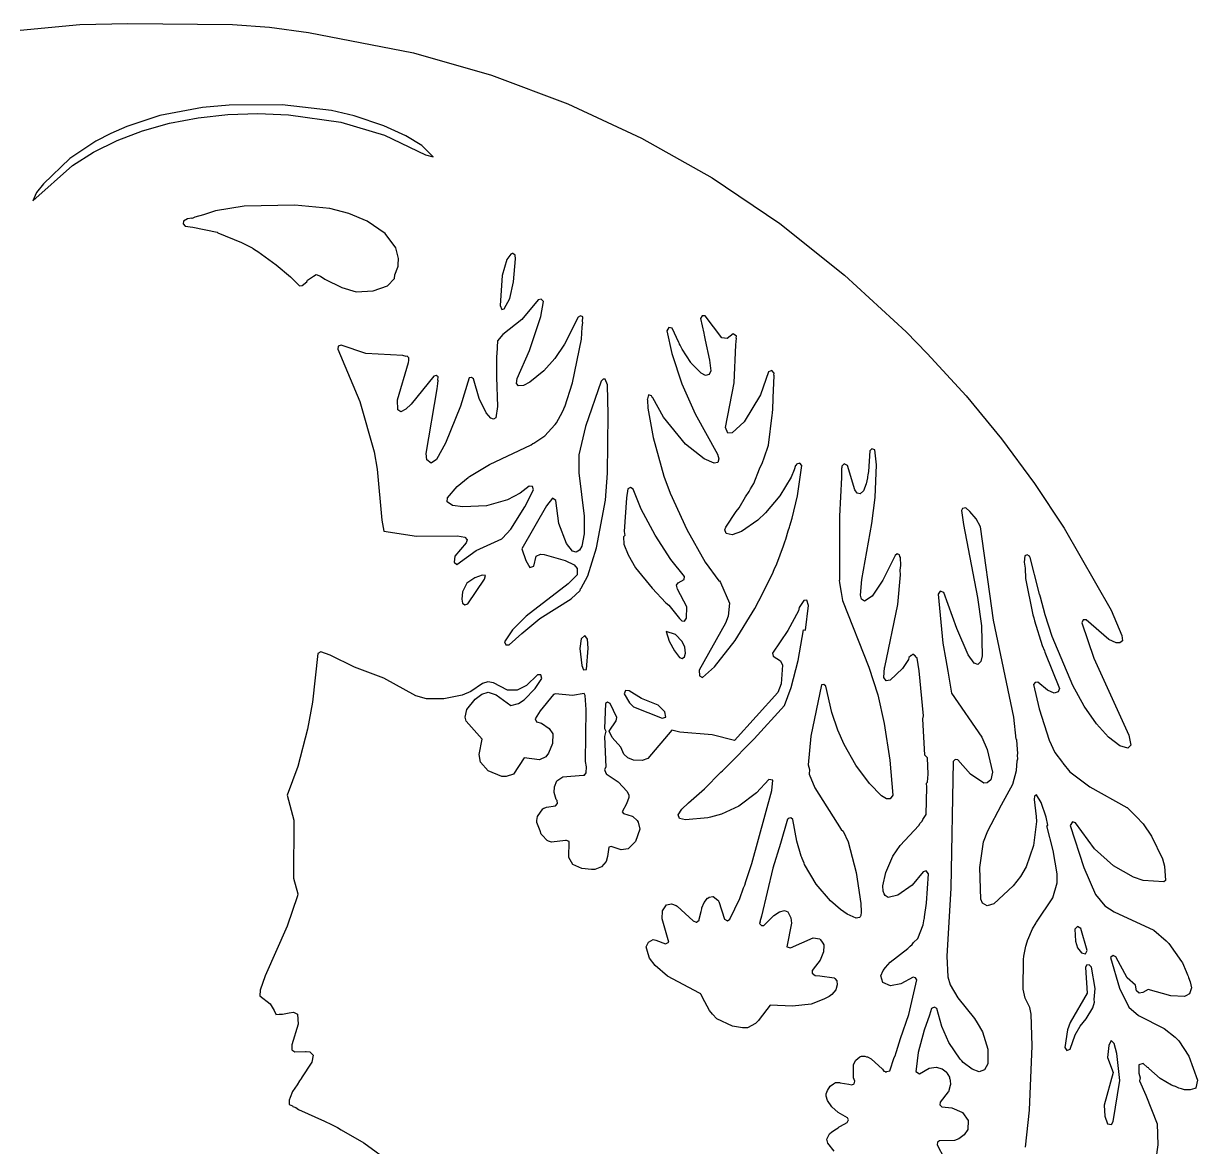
# Model space of a CAD drawing. Header units: millimetres. Extents: x 16 to 283, y 12 to 292.
# Drawn here: x 132.9 to 283.2, y 148.2 to 292 of the extents above; entities that cross this region are included whole.
import ezdxf

# ---------------------------------------------------------------- set-up
doc = ezdxf.new("R2010")
doc.units = ezdxf.units.MM
doc.layers.add('CUT', color=7, linetype='CONTINUOUS')

msp = doc.modelspace()

# ---------------------------------------------------------------- linework, layer by layer
at = {"layer": 'CUT'}
for points in [[(132.5117, 291.1454), (140.1423, 291.8363), (146.2794, 291.9868), (159.6946, 291.8668), (164.4214, 291.506), (169.4225, 290.8434), (182.8383, 288.225), (192.848, 285.348), (202.617, 281.7122), (212.0546, 277.3101), (221.1023, 272.1986), (229.763, 266.3549), (238.0304, 259.7726), (245.9072, 252.4986), (248.6232, 249.7229), (253.6068, 244.289), (258.145, 238.7894), (262.3538, 233.078), (266.141, 227.3676), (272.1622, 216.829), (273.5505, 213.6243), (273.6102, 212.9056), (273.2913, 212.6864), (272.8125, 212.6739), (271.8722, 213.0984), (268.9615, 215.6225), (268.5605, 215.6018), (268.3909, 215.2379), (269.9455, 210.6963), (274.4077, 200.8448), (274.6693, 199.5441), (274.3051, 199.1621), (273.2738, 199.4897), (271.821, 200.5769), (270.2902, 202.2823), (268.7195, 204.5594), (267.2568, 207.2161), (264.5948, 213.477), (263.7102, 216.2315), (263.1053, 218.5115), (263.0219, 218.8256), (263.0098, 218.8713), (262.8656, 219.4147), (261.8147, 223.589), (261.7408, 223.6543), (261.7101, 223.77), (261.4118, 223.9266), (261.1029, 223.7919), (261.0432, 223.0132), (261.152, 222.2226), (261.1952, 220.902), (262.1506, 216.2503), (262.2746, 215.8588), (262.3555, 215.4897), (263.319, 212.3314), (263.6106, 211.6406), (263.6677, 211.4606), (265.572, 206.8253), (265.3776, 206.3799), (264.8565, 206.2156), (264.0093, 206.5963), (262.7863, 207.6092), (262.4541, 207.6078), (262.2439, 207.3505), (262.9298, 204.2197), (264.2183, 200.1826), (264.9652, 198.6091), (265.9218, 197.3601), (265.9395, 197.3285), (265.9944, 197.2653), (266.8567, 196.1393), (269.4188, 194.2191), (274.1692, 191.5882), (274.2172, 191.557), (275.3715, 190.4442), (276.2829, 189.4817), (277.3476, 187.9113), (278.7307, 184.9958), (278.9907, 184.0837), (279.1079, 182.2265), (278.8875, 182.0535), (276.2726, 182.2182), (275.0149, 182.6515), (272.4675, 184.0901), (270.0263, 186.2801), (267.6068, 189.6238), (267.1988, 189.7627), (266.921, 189.2894), (268.6863, 183.8916), (270.1541, 180.4194), (271.3644, 178.9906), (272.5389, 178.2065), (277.6172, 175.8471), (279.2027, 174.5099), (279.5622, 174.1597), (281.1878, 171.8567), (281.2981, 171.6783), (281.7768, 170.5783), (281.9449, 170.1523), (282.0214, 169.9583), (282.0837, 169.8005), (282.3001, 169.2517), (282.4683, 168.4725), (282.1917, 167.6991), (281.7403, 167.4459), (281.5468, 167.3798), (279.7948, 167.4617), (276.906, 168.2855), (276.2251, 167.8757), (275.7348, 167.8122), (275.417, 168.0855), (275.2783, 168.8077), (274.1941, 169.755), (272.7525, 172.468), (272.4077, 172.6078), (272.0874, 172.3588), (273.2204, 168.4289), (274.417, 165.9866), (275.6671, 164.9545), (278.9308, 163.2582), (280.3779, 162.1831), (280.8081, 161.6901), (282.1304, 159.7359), (283.2213, 156.656), (283.0246, 155.6557), (283.0209, 155.6534), (283.0159, 155.6503), (283.0081, 155.6454), (282.8923, 155.5732), (282.2909, 155.4259), (282.2132, 155.4269), (282.1522, 155.4276), (282.0612, 155.4287), (281.5626, 155.4348), (281.1702, 155.5268), (280.8332, 155.6437), (280.3895, 155.8323), (280.291, 155.8742), (280.231, 155.8997), (279.9095, 156.0363), (278.4365, 156.8713), (276.9897, 158.1375), (276.9511, 158.2533), (276.815, 158.2905), (276.2423, 158.7917), (275.7074, 158.6389), (275.7158, 157.5491), (275.8636, 156.9542), (275.8106, 156.5726), (276.6215, 154.7191), (278.0529, 151.0498), (278.1514, 148.382), (277.8751, 146.5586)], [(236.7227, 147.5572), (235.898, 148.5743), (235.7766, 149.1217), (236.0929, 149.7725), (236.4021, 150.0526), (236.9857, 150.4297), (237.21, 150.5746), (237.3644, 150.6744), (237.5082, 150.7673), (238.385, 151.222), (238.5568, 151.5817), (238.4192, 151.8445), (237.2025, 152.5178), (236.3881, 153.2639), (235.8461, 154.043), (235.6842, 154.6046), (235.6781, 154.7089), (235.6755, 154.7519), (235.6742, 154.7745), (235.6664, 154.9061), (235.8606, 155.3519), (236.2084, 155.8776), (236.6216, 156.1942), (236.8944, 156.3504), (237.2675, 156.341), (237.3489, 156.3389), (237.3683, 156.3385), (237.4868, 156.3355), (238.596, 156.1605), (238.9459, 156.0657), (239.2554, 156.1929), (239.3519, 156.5133), (239.1971, 156.9582), (239.1698, 158.6492), (239.4764, 159.2202), (240.0044, 159.6661), (240.0543, 159.6791), (240.058, 159.68), (240.0792, 159.6855), (240.2069, 159.7186), (240.6027, 159.7376), (240.6225, 159.7317), (240.8605, 159.6614), (240.9423, 159.6373), (240.9713, 159.6287), (241.4533, 159.3702), (242.8841, 158.0875), (243.0737, 157.8263), (243.2346, 157.7733), (243.3181, 157.6984), (243.3881, 157.7227), (243.4163, 157.7134), (243.4634, 157.7488), (243.8168, 157.8714), (244.3915, 159.5648), (244.5484, 159.8783), (244.5987, 160.0631), (244.7034, 160.3128), (245.2111, 161.9801), (246.2551, 165.0568), (247.2873, 169.4889), (247.1312, 169.7804), (246.8074, 169.8469), (245.2325, 168.978), (243.9205, 168.729), (242.9266, 169.1721), (242.6832, 170.0034), (242.9839, 170.6893), (243.2631, 171.0776), (243.867, 171.7738), (246.1278, 173.5223), (246.4244, 173.8262), (246.6751, 174.017), (246.8709, 174.2837), (247.394, 174.8196), (248.1101, 176.5323), (248.2313, 177.3341), (248.2589, 177.4184), (248.2664, 177.5663), (248.5315, 179.3194), (248.7855, 183.1028), (248.4969, 183.4639), (248.1132, 183.355), (246.6902, 181.6277), (244.8537, 180.3565), (243.6155, 180.0496), (243.2492, 180.287), (243.1089, 180.5011), (242.9805, 180.852), (242.9523, 181.5574), (243.3149, 183.2469), (244.1998, 185.357), (245.1638, 186.6966), (247.5316, 189.2747), (247.7272, 189.5667), (247.9674, 189.8138), (248.0562, 190.0579), (248.4775, 190.6868), (248.5602, 194.167), (248.5303, 194.6786), (248.6497, 194.808), (248.7397, 195.8585), (248.6497, 197.9293), (248.3193, 198.2872), (248.0468, 202.9503), (248.1395, 203.3315), (247.5993, 209.0638), (247.3292, 210.6844), (247.1308, 210.8828), (247.1212, 210.9608), (246.9316, 211.082), (246.789, 211.2246), (246.5893, 211.0583), (246.5319, 211.0405), (246.4913, 210.9766), (246.2487, 210.7745), (246.2175, 210.5454), (245.4714, 209.3703), (243.8552, 207.8766), (243.345, 207.8211), (243.0692, 208.234), (243.1612, 209.4986), (243.1699, 209.5631), (244.8714, 217.5939), (245.1989, 221.3809), (245.1733, 221.9683), (245.2275, 222.5828), (245.182, 223.6136), (245.0975, 223.7079), (245.0868, 223.9542), (244.7704, 224.0523), (244.4929, 223.8714), (242.9485, 220.6928), (241.5844, 218.6308), (240.5894, 218.0089), (240.1943, 218.2486), (240.073, 218.7653), (240.2478, 220.7906), (241.5387, 227.968), (241.9577, 231.2867), (242.1375, 235.4586), (241.8934, 237.3981), (241.545, 237.5004), (241.2506, 237.2355), (241.0814, 234.5954), (241.0553, 234.4071), (241.0262, 234.1972), (240.989, 233.9289), (240.9693, 233.7873), (240.813, 233.036), (240.4504, 232.1175), (240.019, 231.7499), (239.6649, 231.8301), (239.3563, 232.2578), (238.3966, 235.3976), (237.9959, 235.5706), (237.6956, 235.3005), (237.6846, 235.0668), (237.6365, 235.0161), (237.6271, 233.8426), (237.3947, 228.8949), (237.3941, 220.6783), (237.3616, 220.6506), (237.3941, 220.4059), (237.3941, 220.3478), (237.4291, 220.1425), (237.5365, 219.3335), (237.6019, 219.1274), (237.7782, 218.0923), (241.1313, 209.562), (242.2826, 206.0144), (243.092, 202.3273), (243.8444, 197.6349), (244.2336, 193.149), (243.8682, 192.6776), (243.4138, 192.6914), (242.7605, 193.0812), (241.2191, 194.6519), (239.4965, 196.9806), (237.963, 199.6266), (237.1714, 201.4805), (236.4109, 203.7629), (235.6426, 207.1127), (235.3966, 207.3382), (235.0663, 207.2905), (233.7316, 200.7228), (233.3735, 197.0563), (233.5302, 196.4327), (233.4936, 195.8284), (234.2139, 194.0877), (237.6053, 188.7456), (237.8451, 188.5457), (238.496, 187.1868), (239.5208, 183.2386), (240.1256, 179.3041), (240.1651, 178.2323), (240.165, 178.2313), (240.1635, 178.2112), (240.1619, 178.1903), (240.1267, 177.7268), (240.0204, 177.568), (239.9521, 177.508), (239.5317, 177.4035), (238.3636, 177.9031), (237.5347, 178.5002), (237.5003, 178.5249), (237.4998, 178.5253), (236.2146, 179.6364), (234.4129, 181.7685), (232.923, 184.2836), (232.8548, 184.4466), (232.6034, 185.0479), (232.5538, 185.1664), (232.4733, 185.3589), (231.912, 187.245), (231.4169, 190.029), (231.1596, 190.2417), (230.8321, 190.1769), (230.81, 190.1067), (230.749, 190.0855), (229.8266, 186.982), (228.8333, 183.8258), (227.3806, 177.6439), (227.2002, 176.9353), (227.2114, 176.9238), (227.1594, 176.7024), (227.3836, 176.4575), (227.7152, 176.4746), (228.9785, 177.7422), (229.7258, 178.2261), (230.3524, 178.3903), (230.5721, 178.3062), (230.7595, 178.2057), (231.1496, 177.4666), (231.2209, 176.7787), (230.6271, 173.7517), (231.0938, 173.5866), (234.022, 174.875), (234.861, 174.763), (234.9153, 174.6866), (235.065, 174.4756), (235.1679, 174.3306), (235.2508, 174.2138), (235.375, 174.0035), (235.3755, 173.9193), (235.3519, 173.0782), (234.9012, 172.0366), (234.3331, 171.2574), (233.8995, 170.6911), (233.8698, 170.3565), (234.2716, 170.0757), (234.8674, 170.0227), (236.7007, 169.7635), (236.7905, 169.6911), (237.0511, 169.4008), (237.0912, 168.8719), (236.9208, 168.2415), (236.3973, 167.62), (236.0493, 167.3814), (235.3854, 167.0144), (233.7455, 166.3995), (231.3604, 166.1184), (228.509, 166.2751), (227.1094, 164.4323), (227.092, 164.4139), (227.0894, 164.4111), (226.999, 164.3153), (226.6222, 163.9159), (225.5908, 163.3716), (224.9789, 163.3701), (223.6716, 163.5856), (221.6681, 164.4995), (221.1323, 165.1106), (220.7505, 165.6006), (220.1603, 166.7018), (219.6465, 167.6909), (219.6238, 167.703), (219.6133, 167.7228), (219.4497, 167.7961), (215.3528, 169.9855), (213.7709, 171.3641), (213.0585, 172.2762), (212.8726, 172.8358), (212.6376, 173.7338), (212.922, 174.3458), (213.5367, 174.6907), (213.8678, 174.6055), (215.0986, 174.1366), (215.5371, 174.3471), (214.6762, 177.3092), (214.746, 178.3624), (215.2409, 179.1179), (215.8598, 179.2573), (216.4657, 179.0271), (216.5954, 178.9511), (218.6692, 177.0627), (219.0366, 176.9099), (219.0402, 176.9068), (219.0416, 176.9079), (219.0885, 176.8884), (219.3997, 177.1372), (219.4217, 177.2855), (219.6701, 178.2788), (219.7117, 178.4449), (219.7521, 178.6066), (219.7781, 178.7105), (220.0671, 179.4053), (220.496, 179.9536), (220.5232, 179.9836), (220.6969, 180.1108), (221.1812, 180.183), (221.1908, 180.1831), (221.1992, 180.1831), (221.2064, 180.1832), (221.2076, 180.1832), (221.208, 180.1832), (221.8214, 179.7104), (221.8792, 179.6249), (221.8932, 179.6041), (221.8963, 179.5996), (221.94, 179.535), (222.6767, 177.2968), (223.0527, 177.0751), (223.367, 177.2712), (224.6305, 179.926), (225.1087, 181.3046), (225.2612, 181.6118), (225.3869, 182.1064), (226.1772, 184.3848), (228.7248, 193.7354), (228.8638, 195.068), (228.339, 195.1453), (226.7739, 193.4374), (224.4955, 191.7586), (222.2659, 190.7452), (220.8581, 190.331), (220.5167, 190.2471), (217.6569, 190.0065), (216.9045, 190.1899), (216.7227, 190.6516), (217.1978, 191.371), (218.0432, 192.1696), (220.0879, 193.9737), (222.2115, 196.1073), (222.3883, 196.2743), (222.9896, 196.8891), (226.4681, 200.384), (230.3414, 204.6459), (231.1894, 206.9256), (232.0899, 210.4073), (232.779, 214.3273), (233.0134, 214.2859), (233.4036, 217.4371), (233.1935, 218.1274), (232.8033, 218.0674), (232.2331, 217.197), (232.1478, 216.7708), (230.7591, 214.2329), (228.8044, 211.3521), (228.9084, 210.9556), (229.8264, 210.3813), (230.0692, 209.7878), (229.9212, 207.4229), (229.4832, 206.3064), (223.9436, 200.1386), (221.0765, 200.9011), (216.9504, 201.2307), (215.904, 201.5028), (212.8643, 197.862), (212.1401, 197.5999), (211.0305, 197.6429), (210.3062, 197.9305), (209.7632, 198.4039), (209.4038, 199.2873), (208.2766, 200.5361), (207.885, 201.3536), (208.7978, 202.6734), (208.8765, 203.1084), (208.0337, 204.9106), (207.7033, 205.062), (207.4129, 204.9061), (207.2927, 201.6859), (207.4795, 201.3538), (207.2927, 200.6588), (207.4757, 196.7337), (207.3094, 196.4291), (207.4757, 195.9834), (207.5118, 195.96), (207.5156, 195.8783), (209.049, 194.8778), (210.2105, 193.6442), (210.4002, 193.1503), (210.4329, 192.8491), (210.1014, 192.0528), (209.5413, 191.0284), (209.7316, 190.795), (210.8506, 190.4576), (210.9077, 190.4218), (211.4901, 189.9112), (211.6003, 189.7078), (211.8232, 188.8163), (211.2724, 187.2086), (210.3178, 186.2882), (209.4319, 186.1666), (208.1724, 186.5934), (207.8516, 186.51), (207.7026, 185.3186), (207.4932, 184.669), (206.8974, 183.9857), (206.0449, 183.6441), (205.616, 183.6352), (204.3787, 183.7664), (203.2546, 184.2655), (202.739, 185.1576), (202.7375, 185.1787), (202.7372, 185.1817), (202.737, 185.1847), (202.7368, 185.1878), (202.785, 187.2028), (202.446, 187.3509), (202.337, 187.3346), (202.3149, 187.3439), (200.5225, 187.1565), (200.1193, 187.2617), (199.9511, 187.364), (199.3008, 188.0442), (199.2325, 188.1336), (199.2117, 188.1608), (199.2084, 188.1652), (199.2037, 188.1714), (199.049, 188.5808), (198.6584, 189.6764), (198.648, 189.9294), (198.7083, 190.4424), (199.3901, 191.3863), (199.4933, 191.4502), (199.5274, 191.4713), (199.5357, 191.4765), (199.5729, 191.4995), (199.8939, 191.6234), (201.0205, 191.8068), (201.2906, 192.0769), (201.2606, 192.4671), (201.12, 192.616), (200.8408, 193.4994), (200.879, 194.2363), (201.1798, 194.9937), (201.9778, 195.4883), (204.5581, 195.7153), (204.5856, 195.7399), (204.727, 195.7069), (204.9526, 196.0215), (205.0103, 196.7902), (204.8722, 197.4819), (204.9523, 204.1443), (204.8384, 205.9102), (204.679, 206.1937), (203.1993, 205.9429), (201.0391, 206.1478), (200.7584, 206.0372), (199.0506, 203.9761), (198.4225, 202.9163), (198.6023, 202.5647), (199.2228, 202.3786), (200.214, 201.7002), (200.6836, 201.0137), (200.6283, 199.7608), (200.1487, 198.5407), (199.7775, 198.079), (198.9579, 197.6635), (197.0322, 197.9329), (195.6327, 195.848), (194.7074, 195.5344), (194.1415, 195.5625), (192.3963, 196.2945), (191.4171, 197.3704), (191.238, 198.3608), (191.6385, 200.3435), (189.6104, 202.6342), (189.4668, 203.1588), (189.6848, 204.1118), (190.726, 205.4543), (191.6112, 206.0786), (192.4268, 206.3286), (193.4264, 206.0254), (195.3178, 204.6531), (196.2718, 204.8983), (197.0127, 205.3846), (198.4086, 206.8125), (199.2831, 208.0842), (199.1448, 208.5572), (198.7134, 208.5634), (197.2942, 207.2011), (196.0983, 206.6051), (194.864, 206.6137), (193.0906, 207.5593), (192.3746, 207.6742), (191.691, 207.4615), (190.187, 206.4435), (189.0597, 205.9473), (186.7441, 205.4928), (184.51, 205.4923), (183.1524, 205.8784), (179.0449, 208.1572), (175.2981, 209.5655), (172.1582, 211.0726), (170.9926, 211.4974), (170.5968, 211.314), (169.8962, 205.0779), (169.2911, 201.6298), (168.0294, 196.8233), (166.6912, 193.1673), (167.3688, 190.5788), (167.5269, 189.9376), (167.4962, 182.5485), (168.0219, 180.5217), (168.0148, 180.2479), (166.6727, 176.3962), (163.8463, 170.0191), (163.2044, 168.1736), (163.1773, 167.4508), (164.4873, 166.4216), (165.0237, 165.5593), (165.2082, 165.0906), (165.2285, 165.0938), (165.2346, 165.0793), (165.6314, 165.1292), (166.0608, 165.0918), (166.9363, 165.2933), (167.4647, 165.3597), (167.5641, 165.3179), (167.7447, 165.2319), (167.9912, 165.094), (168.0663, 163.8476), (167.2633, 161.1956), (167.2699, 160.7448), (167.2652, 160.6299), (167.2717, 160.625), (167.2728, 160.5534), (167.6651, 160.2866), (169.0307, 160.3305), (169.115, 160.3275), (169.5564, 160.2786), (169.6602, 160.2), (170.0043, 159.8634), (169.834, 158.9794), (168.5274, 156.9477), (168.492, 156.8938), (168.253, 156.5919), (167.9448, 156.0621), (167.3737, 155.1939), (167.0655, 154.4526), (166.9227, 154.1178), (166.9465, 153.5518), (167.3505, 153.3604), (167.4077, 153.2954), (167.7726, 153.1387), (168.109, 152.9003), (171.4362, 151.4257), (172.3453, 150.9951), (172.6041, 150.8537), (173.101, 150.5822), (173.5962, 150.3115), (176.4871, 148.6201), (180.1217, 145.9849)], [(261.2087, 148.0913), (261.7053, 152.83), (262.0354, 161.0724), (261.9419, 165.1278), (261.7736, 165.9582), (261.1415, 167.1747), (260.895, 168.3322), (260.9506, 172.1249), (260.981, 172.5461), (261.2608, 173.8244), (261.417, 174.3923), (261.4419, 174.483), (261.47, 174.585), (261.4869, 174.6465), (262.0763, 176.0374), (262.5647, 176.8256), (262.6008, 176.8838), (262.6034, 176.8879), (262.6036, 176.8882), (264.6798, 180.0163), (265.2392, 181.9158), (265.2468, 183.1002), (264.7429, 186.0831), (263.9424, 189.2192), (264.0459, 189.3158), (263.8658, 190.3362), (263.2056, 192.227), (262.6053, 193.2174), (262.3652, 193.0373), (262.3052, 192.6172), (262.5774, 190.4126), (262.6041, 189.7747), (262.2331, 186.6949), (261.2732, 183.9947), (260.5414, 182.7376), (259.6264, 181.5383), (257.1433, 179.2221), (256.3012, 178.9829), (255.7117, 179.3462), (255.4792, 179.8403), (255.3432, 183.897), (255.8265, 187.1644), (256.3767, 188.583), (258.1153, 191.9405), (259.5687, 194.5846), (260.0594, 196.3033), (260.1399, 197.546), (260.2026, 197.8078), (260.1853, 198.2479), (260.2041, 198.5378), (260.156, 198.9993), (260.1073, 200.2444), (260.0181, 200.3214), (259.7255, 203.1263), (257.1157, 215.5758), (255.4514, 227.5049), (254.879, 228.558), (254.0927, 229.4939), (253.5442, 229.9673), (253.1254, 229.8728), (253.0169, 229.5978), (253.24, 227.8161), (255.0398, 218.4573), (255.5518, 214.8384), (255.6423, 211.0103), (255.4742, 210.2707), (255.1121, 209.9003), (254.6314, 210.0493), (253.8579, 211.1445), (252.3877, 214.5054), (250.7368, 219.102), (250.2698, 219.2806), (250.0078, 218.8908), (250.6295, 212.6244), (250.9901, 210.4949), (250.9782, 210.4815), (251.2399, 209.0197), (251.7169, 206.2024), (255.6241, 200.5655), (256.296, 199.0019), (256.9614, 196.0873), (256.7676, 195.1296), (256.3027, 194.7392), (255.8837, 194.6973), (254.1489, 195.8257), (252.5388, 197.6882), (252.1736, 197.739), (251.9297, 197.4624), (251.6205, 181.2377), (251.111, 172.5193), (251.2538, 169.8846), (251.5483, 168.8637), (252.5278, 167.1892), (254.6666, 164.566), (255.0016, 164.0098), (255.6866, 162.8316), (256.3863, 160.6159), (256.3619, 158.7462), (255.9683, 157.9832), (255.2672, 157.7444), (254.3828, 158.0506), (253.2216, 158.9233), (253.031, 159.1372), (252.942, 159.2369), (252.9132, 159.2693), (252.8387, 159.3528), (251.3664, 161.4758), (250.4987, 163.5402), (249.8422, 165.8178), (249.5614, 166.0013), (249.2421, 165.8985), (249.231, 165.8675), (249.1689, 165.8468), (248.9195, 165.0012), (248.224, 163.0662), (247.4762, 160.1975), (247.203, 158.0456), (247.166, 157.7649), (247.1673, 157.7643), (247.1653, 157.7488), (247.6104, 157.4786), (248.8534, 158.1817), (249.772, 158.3122), (250.5461, 158.1092), (251.0351, 157.706), (251.0633, 157.6668), (251.0934, 157.6249), (251.1113, 157.5999), (251.2614, 157.3908), (251.4519, 157.0323), (251.4744, 156.9304), (251.4862, 156.8768), (251.496, 156.8327), (251.5431, 156.6193), (251.5831, 156.0905), (251.5566, 155.9539), (251.3244, 155.1838), (251.3191, 155.1748), (250.2822, 153.8327), (250.2383, 153.5005), (250.4688, 153.2572), (251.7477, 153.1101), (253.0383, 152.5585), (253.1279, 152.5032), (253.8609, 151.5047), (253.8086, 150.3243), (253.3543, 149.6661), (252.6776, 149.1406), (252.1089, 148.9498), (250.2039, 148.8746), (249.9189, 148.6975), (249.8774, 148.3646), (250.7888, 146.671)]]:
    msp.add_lwpolyline(points, dxfattribs=at)
for points in [[(148.1693, 278.2416), (151.6207, 279.202), (155.2821, 279.9223), (159.0636, 280.3425), (162.9052, 280.4625), (166.8368, 280.2824), (173.5595, 279.3521), (179.1417, 277.6714), (184.3638, 275.1504), (185.3842, 274.9103), (183.9137, 276.3509), (181.8728, 277.6114), (179.0517, 278.8719), (175.2402, 280.1624), (172.359, 280.8227), (166.0265, 281.573), (159.2437, 281.5129), (155.8524, 281.2128), (150.3601, 280.1924), (146.1585, 278.8118), (144.1176, 277.9115), (142.1969, 276.9211), (138.8355, 274.7002), (135.4742, 271.4589), (134.6038, 270.3484), (134.0936, 269.268), (139.1957, 273.7998), (141.8967, 275.5105), (144.8979, 277.0111)], [(162.2105, 263.2323), (162.2417, 263.2126), (162.3013, 263.1748), (162.5086, 263.0434), (162.9385, 262.771), (165.2786, 261.095), (167.0861, 259.5421), (168.2473, 258.4036), (168.5775, 258.4336), (169.2077, 258.8838), (169.2606, 259.0953), (170.0597, 259.6315), (170.4074, 259.8413), (170.9561, 259.6047), (171.4886, 259.244), (173.6795, 258.1936), (175.5103, 257.6233), (177.6711, 257.7434), (179.5019, 258.4036), (180.4322, 259.334), (180.4502, 259.7999), (180.8564, 260.764), (180.864, 260.9153), (180.8812, 260.9593), (180.873, 261.0943), (180.9128, 261.889), (180.5661, 263.2733), (179.2199, 265.1079), (176.8995, 266.6572), (174.5516, 267.665), (172.1535, 268.3082), (167.6456, 268.7281), (161.1634, 268.6095), (157.511, 268.0108), (155.9474, 267.4895), (154.8524, 267.2002), (154.5323, 267.0298), (154.4718, 267.0471), (153.9016, 266.9871), (153.3914, 266.657), (153.3614, 266.3268), (153.6315, 266.0267), (154.5948, 265.9197), (157.7051, 265.2435), (157.8031, 265.1564), (160.8068, 263.9342)], [(195.8585, 262.3352), (195.5583, 262.5453), (195.4683, 262.5153), (195.2882, 262.4553), (194.808, 261.765), (194.2078, 259.6942), (193.9377, 255.8526), (194.1478, 255.3724), (194.4479, 255.4625), (195.1682, 256.783), (195.6484, 258.9138), (195.9185, 261.855)], [(177.814, 237.1485), (178.2101, 234.9242), (178.7821, 228.3694), (179.052, 226.9777), (183.2203, 226.3193), (188.4941, 226.3804), (189.4376, 226.1785), (189.7003, 225.8553), (189.5855, 225.463), (188.1216, 223.7486), (188.0501, 222.9972), (188.3837, 222.7177), (190.8675, 224.4948), (194.1596, 225.9949), (194.2267, 226.0677), (194.2279, 226.0681), (194.2345, 226.0761), (195.3125, 227.2445), (197.1109, 230.0765), (198.2275, 232.2619), (198.0941, 232.7001), (197.668, 232.7284), (196.4928, 231.8352), (194.8816, 230.9862), (192.2062, 230.2226), (189.1735, 230.1026), (187.8235, 230.2535), (187.1633, 230.733), (187.1958, 231.216), (188.4425, 232.7067), (189.8295, 233.8341), (189.8311, 233.8352), (189.9015, 233.886), (189.9564, 233.9257), (189.9961, 233.9543), (192.5902, 235.5107), (197.9001, 238.0202), (198.121, 238.1791), (198.2553, 238.2437), (199.6728, 239.1923), (200.9591, 240.6028), (200.991, 240.6354), (200.9945, 240.6416), (201.1638, 240.8272), (201.6473, 241.7904), (202.0498, 242.4987), (202.1255, 242.743), (202.203, 242.8975), (203.2213, 245.9534), (204.3529, 251.5525), (204.4517, 253.0928), (204.5293, 253.6763), (204.4943, 253.757), (204.5359, 254.4062), (204.2239, 254.5352), (203.9283, 254.3719), (202.1852, 250.9039), (200.9237, 249.0716), (199.5315, 247.4953), (197.7227, 246.0306), (196.9121, 245.629), (196.3017, 245.6003), (196.045, 245.8701), (196.1048, 246.5089), (197.6802, 250.093), (199.1385, 254.4422), (199.4763, 256.3636), (199.211, 256.6666), (198.8193, 256.5728), (196.7, 254.0867), (194.2747, 252.1682), (193.5948, 251.3577), (193.5306, 249.6943), (193.4876, 249.3656), (193.4878, 248.585), (193.4571, 247.7897), (193.4883, 246.7797), (193.4883, 246.7028), (193.4912, 246.6852), (193.6072, 242.9225), (193.3721, 241.4672), (193.0765, 241.3278), (192.7334, 241.44), (192.1487, 242.1319), (191.2583, 243.9653), (190.5143, 246.4606), (190.2894, 246.6497), (189.9634, 246.6094), (188.8513, 242.9922), (186.9594, 238.2472), (185.7802, 236.1439), (185.1129, 235.6573), (184.5403, 236.0932), (184.4863, 236.9155), (185.8988, 245.1808), (185.9457, 245.8729), (186.0084, 246.2794), (185.9761, 246.323), (186.0051, 246.7508), (185.7516, 246.9025), (185.435, 246.8088), (182.5454, 243.2346), (181.8522, 242.5729), (181.2271, 242.2713), (180.8321, 242.4968), (180.7925, 243.7921), (182.2053, 248.576), (182.2021, 248.6119), (182.2573, 248.7745), (182.2515, 249.1507), (182.1452, 249.2565), (182.1438, 249.2722), (182.1237, 249.2779), (182.0413, 249.3598), (181.8981, 249.3419), (181.4725, 249.4628), (176.7452, 249.732), (173.6027, 250.7716), (173.2183, 250.6567), (173.1394, 250.2633), (175.9806, 243.5802)], [(212.7853, 243.9078), (212.7881, 243.8519), (212.7752, 243.8345), (212.7947, 243.7237), (212.8453, 242.7373), (213.5356, 238.9558), (214.9161, 234.0038), (215.7265, 231.8429), (217.8573, 227.1611), (220.1682, 222.9894), (221.939, 220.6184), (222.0144, 220.5933), (222.1563, 220.3831), (223.2855, 217.7438), (223.1373, 216.0876), (222.7846, 215.178), (219.399, 209.1462), (219.4463, 208.4519), (219.8528, 208.2459), (221.3997, 209.6026), (224.0232, 212.9737), (226.5529, 217.051), (227.0542, 218.0466), (227.151, 218.1877), (227.6944, 219.3178), (228.7955, 221.5045), (229.0078, 222.0495), (229.3629, 222.7879), (230.2305, 225.0891), (230.3978, 225.6179), (230.5297, 225.9566), (230.8316, 226.9891), (230.9837, 227.4696), (231.0229, 227.6431), (231.3085, 228.6199), (231.9994, 231.4754), (232.5702, 235.3838), (232.299, 235.6728), (231.8897, 235.5467), (231.8217, 235.3882), (231.7732, 235.3722), (231.5775, 234.8183), (231.1812, 233.8934), (229.7425, 231.4958), (227.9253, 229.3108), (226.9181, 228.392), (224.8355, 226.9352), (223.6641, 226.5015), (222.8944, 226.6604), (222.7203, 227.1508), (222.8343, 227.4985), (224.146, 229.4935), (224.5351, 229.9631), (225.3636, 231.3455), (225.8386, 232.0678), (225.9769, 232.3689), (226.409, 233.0898), (227.1625, 234.948), (227.5314, 235.7505), (227.7343, 236.358), (228.2753, 237.9779), (228.7645, 241.835), (228.8109, 242.0815), (228.8188, 242.2633), (228.8421, 242.447), (228.8963, 244.0342), (229.0222, 246.9133), (228.9957, 246.9498), (229.0041, 247.1945), (228.7102, 247.5488), (228.2838, 247.3754), (227.2559, 244.4388), (225.1764, 240.9725), (223.6599, 239.5715), (223.0968, 239.5143), (222.8115, 240.2453), (223.8923, 245.9815), (224.133, 250.8252), (224.1895, 251.6903), (224.1764, 251.6978), (224.1874, 251.9211), (223.7786, 252.2541), (223.0017, 251.6346), (222.3061, 251.715), (220.1783, 254.5476), (219.8083, 254.5396), (219.6116, 254.1872), (220.0047, 252.334), (220.0407, 252.0681), (220.1991, 251.4172), (220.7374, 248.8795), (220.9172, 247.4949), (220.6884, 247.0119), (220.2109, 246.9153), (219.6561, 247.2193), (218.4078, 248.4917), (218.3378, 248.5798), (217.254, 250.2867), (216.9942, 250.7745), (216.9133, 250.9266), (216.8932, 250.9643), (216.805, 251.1299), (215.951, 252.9512), (215.5277, 253.0377), (215.2865, 252.6422), (215.9326, 249.7132), (217.2165, 245.8346), (218.8909, 241.9802), (221.7645, 236.8327), (221.9372, 236.2441), (221.8168, 235.7766), (221.3266, 235.6596), (220.0782, 236.2151), (217.6851, 238.1113), (214.8697, 241.5591), (213.4867, 244.0507), (213.4478, 244.0645), (213.3255, 244.298), (212.9353, 244.448)], [(199.0397, 215.7865), (203.0313, 218.3075), (204.1718, 219.3579), (204.2169, 219.5832), (204.3132, 219.6771), (205.1536, 221.2523), (206.2817, 224.852), (207.446, 230.9218), (207.6839, 234.4094), (207.7736, 241.8929), (207.6827, 245.7066), (207.4057, 246.4258), (207.1109, 246.4294), (206.8844, 246.1903), (204.8798, 240.3857), (203.995, 236.7407), (204.022, 234.4593), (204.7118, 228.8702), (204.7082, 226.6418), (204.3817, 225.042), (204.1067, 224.5493), (203.6615, 224.2829), (203.1974, 224.4193), (202.4391, 225.3902), (201.4745, 227.963), (201.0587, 230.9009), (200.6536, 231.182), (199.8537, 230.2107), (196.7325, 224.6946), (197.2291, 223.2057), (197.7511, 222.3252), (198.2438, 222.5013), (198.542, 223.7773), (199.1055, 224.0325), (199.5755, 223.9779), (202.2839, 223.1895), (203.4253, 222.6669), (203.8057, 222.198), (203.7981, 221.3872), (202.6587, 220.22), (197.2808, 216.0728), (195.5241, 214.3416), (194.5032, 212.7881), (194.674, 212.3945), (195.1029, 212.3968), (196.7358, 213.8626)], [(209.8148, 226.9448), (209.8945, 226.4062), (209.7541, 226.2307), (209.7841, 225.3003), (210.3243, 223.9198), (211.2847, 222.2691), (213.3855, 219.658), (215.1562, 217.7973), (215.534, 217.4951), (216.8813, 215.7712), (217.2081, 215.4658), (217.5432, 215.4513), (217.7996, 215.8274), (217.8249, 217.2764), (216.6255, 219.5219), (216.5372, 220.0392), (216.7184, 220.3415), (217.4908, 220.7683), (217.5487, 221.1694), (215.7906, 223.3553), (213.7798, 226.4466), (211.9906, 229.7834), (210.977, 232.3369), (210.6444, 232.5666), (210.3086, 232.4097), (210.1122, 231.246)], [(192.0469, 221.2787), (191.6268, 221.3387), (190.6964, 221.0086), (189.676, 220.2883), (189.1358, 219.2079), (189.0157, 218.2475), (189.1358, 217.7373), (189.4359, 217.5272), (189.796, 217.6472), (191.9569, 220.8285)], [(204.3219, 213.1754), (204.1418, 211.9449), (204.3819, 209.7541), (204.622, 209.2138), (205.0121, 209.2438), (205.2222, 211.9749), (205.1322, 213.1454), (204.8021, 213.6256)], [(217.2571, 212.8453), (216.3867, 213.7156), (215.2163, 214.1058), (215.5764, 212.8753), (216.2667, 211.6448), (216.8969, 210.7745), (217.2571, 210.6544), (217.5272, 210.8645), (217.6772, 211.3447), (217.5872, 212.125)], [(211.0212, 204.4831), (214.6963, 203.0156), (215.1396, 203.1633), (215.0404, 203.8437), (214.1572, 204.6661), (212.0189, 205.521), (210.4576, 206.5094), (209.9916, 206.556), (209.8178, 206.121), (210.4902, 204.9658)], [(267.8437, 176.3389), (267.5292, 175.9974), (267.5816, 174.4641), (267.8483, 173.6266), (268.3825, 172.9697), (268.8656, 172.8432), (269.0841, 173.2583), (268.2776, 176.1021)], [(268.2081, 163.5607), (268.9679, 164.4958), (269.8082, 165.9364), (270.0483, 166.6567), (269.9985, 166.9803), (270.1348, 168.4099), (269.6275, 171.1489), (269.3521, 171.4366), (269.0256, 171.381), (268.86, 171.0942), (269.1051, 167.7876), (266.9348, 164.0393), (266.5824, 163.0888), (266.2191, 160.8394), (266.5005, 160.4673), (266.937, 160.6322), (267.5556, 162.47)], [(272.8995, 160.0841), (272.5393, 161.3746), (272.1792, 161.7347), (271.8791, 161.1045), (271.699, 159.5739), (272.4193, 157.6231), (271.2788, 153.4514), (271.3388, 152.0408), (271.699, 151.0504), (272.2092, 150.9604), (272.4193, 151.3505), (273.2596, 156.6027)]]:
    msp.add_lwpolyline(points, close=True, dxfattribs=at)

doc.saveas('drawing.dxf')
